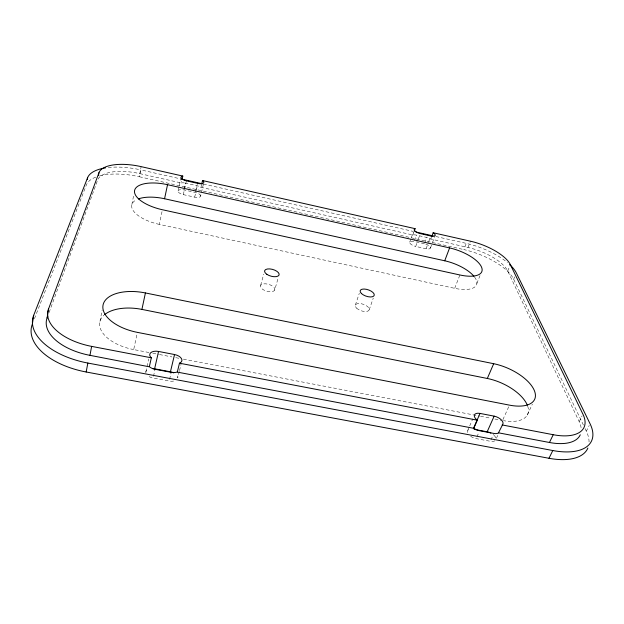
<?xml version="1.0" encoding="UTF-8"?>
<svg xmlns="http://www.w3.org/2000/svg" width="624" height="624" viewBox="0 0 624 624"><rect width="100%" height="100%" fill="white"/><g stroke="black" fill="none" stroke-linecap="round" stroke-linejoin="round"><path stroke-width="0.47" stroke-dasharray="3.12 2.34" d="M99.996 321.352L102.141 310.011M131.859 204.617L133.793 194.665M49.117 312.445L97.711 179.938A38.719 15.834 12 0 1 139.784 173.62L141.149 166.639M99.661 175.882A48.734 20.249 11.9 0 1 139.464 176.771L140.806 169.892L179.712 178.682M474.552 277.056A28.837 11.817 20.5 0 1 454.693 288.327L159.315 224.39L162.419 209.742M148.988 352.521L133.7 349.58L137.358 332.366M203.385 184.213L200.647 196.061A5.78 2.356 13.5 0 1 194.688 197.153L183.323 194.626A5.803 2.356 13.2 0 1 178.035 191.022L179.041 186.42M179.244 185.507L181.046 177.247M139.784 173.62L181.295 182.957L181.67 181.241M184.283 189.111L185.601 183.144L196.888 185.679A5.803 2.324 13.6 0 1 200.78 187.247L412.971 235.006A5.522 2.153 19.2 0 1 416.403 235.115L426.738 237.448A5.515 2.145 19.5 0 1 430.63 238.984L467.992 247.486A35.888 14.063 20.8 0 1 507.725 271.027L579.181 421.668A47.338 22.807 25.6 0 1 581.217 428.688M183.323 194.626L186.381 180.827M145.852 371.857L148.723 358.979M153.488 376.256L154.885 370.157M195.53 191.63L196.888 185.679M194.688 197.153L196.147 190.741M196.357 189.821L197.824 183.409M200.936 187.379L201.529 184.813M169.572 379.275L171.015 373.207M179.283 371.491L177.739 377.871A8.089 4.641 12 0 0 175.835 374.189M179.509 370.578L181.054 364.205M260.645 285.332L263.757 274.1M274.677 290.152A7.465 3.557 15.7 0 0 265.66 283.819A7.465 3.557 15.7 0 0 262.603 289.318A7.465 3.557 15.7 0 0 274.677 290.152L278.156 278.015M355.337 305.128L359.307 293.319M369.197 309.878L373.269 298.093M409.711 242.174L411.005 238.524M411.333 237.611L413.275 232.128M412.838 235.069L413.813 232.323M414.469 240.552L416.403 235.115M425.802 244.148A5.499 2.168 19.5 0 1 430.498 247.728A5.499 2.168 19.5 0 1 426.106 248.758L415.709 246.433L418.01 240.022M418.337 239.109L419.983 234.53M424.772 242.861L426.738 237.448M426.106 248.758L428.438 242.362M428.774 241.449L430.771 235.973M430.825 239.117L431.496 237.299M430.474 248.009L432.143 243.461M432.479 242.557L435.154 235.287M583.385 425.038L513.669 279.232A45.185 17.987 20.9 0 0 463.882 249.592L466.284 243.383A45.349 17.768 20.8 0 1 507.406 262.556M34.476 318.661L86.401 184.907A48.734 20.249 11.9 0 1 96.385 176.896M467.992 247.486L470.441 241.192M454.693 288.327L459.904 274.973M476.861 283.452L480.004 275.621M507.725 271.027L510.05 265.457M513.669 279.232L514.667 276.869M467.789 430.334L469.31 426.832M469.693 425.95L472.735 418.938M476.915 436.87L478.85 432.487M470.675 436.27A7.738 4.072 24.8 0 0 476.143 438.617L490.339 441.285L493.483 434.304M502.905 419.632L509.465 405.14M496.431 438.29L498.014 434.795M527.28 415.054L532.35 404.18M579.181 421.668L582.098 415.841M589.064 442.003A59.553 29.125 25.8 0 0 586.326 431.184L589.243 425.435M181.295 182.957L181.483 182.91A5.827 2.332 13.3 0 1 185.601 183.144M152.81 353.254L158.543 354.362M159.502 354.541L171.92 356.928M175.742 357.669L179.564 358.402M183.386 359.135L479.591 416.075M480.542 416.263L491.057 418.283M494.879 419.016L501.563 420.303M424.445 243.766L414.141 241.457A5.499 2.176 19.3 0 0 409.734 242.791A5.499 2.176 19.3 0 0 415.709 246.433M203.432 184.033L413.143 231.387M435.919 236.527L466.284 243.383M139.464 176.771L463.882 249.592M585.062 428.548L586.326 431.184M108.272 167.528A48.929 20.015 11.9 0 1 140.806 169.892M467.563 432.518A7.738 4.072 24.8 0 1 469.841 429.109M494.863 440.817A7.738 4.04 25.3 0 1 490.339 441.285M494.021 435.295A7.738 4.04 25.3 0 1 495.768 437.837M149.175 376.615A8.135 4.657 11.3 0 0 153.098 377.996L169.159 381.007A8.089 4.641 12 0 0 174.985 380.702M145.915 373.097A8.135 4.657 11.3 0 1 148.762 369.073M200.647 196.076A5.78 2.356 13.5 0 0 195.335 192.481L184.096 189.961A5.803 2.356 13.2 0 0 178.035 191.022M159.315 224.39A30.709 13.088 12.5 0 1 136.679 199.641M133.7 349.58A38.438 20.506 10.9 0 1 103.888 315.26M527.686 406.13A36.161 17.753 24.3 0 1 503.498 420.67M356.585 308.155A7.324 3.432 18.8 0 0 368.683 310.643A7.324 3.432 18.8 0 0 361.522 303.779A7.324 3.432 18.8 0 0 356.585 308.155"/><path stroke-width="0.94" d="M105.495 167.895A48.929 20.015 11.9 0 0 87.61 177.692L33.688 315.307L32.37 324.082A64.147 34.804 9.1 0 0 86.174 371.99L548.98 458.281A59.553 29.125 25.8 0 0 587.886 448.032M473.834 428.15L477.313 420.186L476.143 419.219A7.816 3.994 24.5 0 1 480.028 413.423L494.153 416.146A7.816 3.962 24.9 0 1 502.772 424.32L498.404 432.986A7.777 4.001 25.1 0 1 493.873 433.438L479.622 430.732A7.777 4.033 24.7 0 1 474.123 428.384L177.076 372.06A8.135 4.594 12.2 0 1 171.218 372.341L155.08 369.283A8.182 4.61 11.5 0 1 149.588 366.85L89.957 355.345A51.004 27.269 9.3 0 1 47.104 317.92L48.5 309.091L98.966 172.692A38.867 15.647 12.1 0 1 141.149 166.639L182.801 176.069L182.052 179.517M87.305 179.494L87.61 177.692M98.491 175.406L98.966 172.692M86.174 371.99L87.844 363.051A64.475 34.492 9.3 0 1 33.688 315.307M89.957 355.345L91.634 346.382A51.269 27.011 9.5 0 1 48.5 309.091M138.364 198.923A30.709 13.088 12.5 0 1 164.564 198.752L167.536 184.688L449.6 247.915A29.055 11.528 20.4 0 1 481.65 267.407A29.055 11.528 20.4 0 1 459.904 274.973L162.419 209.742A30.95 12.784 12.7 0 1 134.597 190.484A30.95 12.784 12.7 0 1 167.536 184.688M104.567 314.675A38.438 20.506 10.9 0 1 141.921 309.403L145.415 292.952L493.685 363.706A36.496 17.394 24 0 1 534.511 390.991A36.496 17.394 24 0 1 509.465 405.14L137.358 332.366A38.821 20.116 11.2 0 1 103.054 305.019A38.821 20.116 11.2 0 1 145.415 292.952M149.37 366.616L151.343 357.809L150.431 356.85A8.221 4.571 11.6 0 1 158.558 351.452L174.541 354.533A8.174 4.555 12.3 0 1 180.586 362.622L179.462 363.191L177.349 371.92M152.529 368.573A8.135 4.657 11.3 0 1 154.612 368.807L158.558 351.452M201.724 183.955L202.519 180.531L415.116 228.665L414.141 231.41M173.714 372.863A8.089 4.641 12 0 0 170.438 371.803L174.541 354.533M431.824 236.395L433.157 232.752L470.441 241.192A36.02 13.884 20.7 0 1 510.377 264.654L582.933 414.18A47.564 22.573 25.5 0 1 553.231 434.71L549.44 442.486L498.56 432.838M47.104 317.92L47.775 316.095M164.564 198.752L444.725 260.785L449.6 247.915M141.921 309.403L487.321 378.472L493.685 363.706M473.928 427.401L480.028 413.423M474.1 429.328L487.172 431.8L494.153 416.146M548.98 458.281L552.794 450.536A59.826 28.837 25.6 0 0 590.078 423.79L516.329 272.938A45.349 17.768 20.8 0 0 509.66 264.529M415.116 228.665L414.578 228.922A5.546 2.129 19.2 0 0 415.373 231.364A5.546 2.129 19.2 0 0 420.311 233.61L430.771 235.973A5.538 2.114 19.4 0 0 434.842 235.763A5.538 2.114 19.4 0 0 433.961 233.306L433.157 232.752M182.801 176.069L182.005 176.28A5.85 2.301 13.4 0 0 181.615 178.565A5.85 2.301 13.4 0 0 186.381 180.827L197.824 183.409A5.827 2.293 13.7 0 0 202.901 183.37A5.827 2.293 13.7 0 0 203.19 181.077L202.519 180.531M154.612 368.807L170.438 371.803M87.844 363.051L552.794 450.536M91.634 346.382L151.343 357.809M179.462 363.191L477.313 420.186M502.141 424.936L553.231 434.71M181.607 179.104L202.488 183.823M415.99 232.027L433.072 235.888M580.258 434.811A47.338 22.807 25.6 0 1 549.44 442.486M487.172 431.8A7.738 4.04 25.3 0 1 490.877 433.087M444.725 260.785A28.837 11.817 20.5 0 1 473.951 276.292M487.321 378.472A36.161 17.753 24.3 0 1 527.342 405.218M266.807 274.287A7.527 3.479 15.8 0 0 278.959 275.207A7.527 3.479 15.8 0 0 269.833 268.921A7.527 3.479 15.8 0 0 266.807 274.287M361.507 293.576A7.387 3.354 18.8 0 0 373.69 296.119A7.387 3.354 18.8 0 0 366.428 289.318A7.387 3.354 18.8 0 0 361.507 293.576"/></g></svg>
